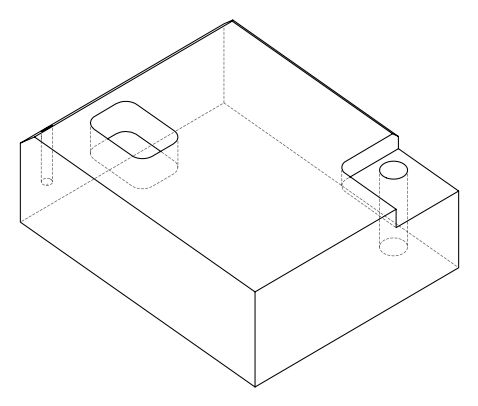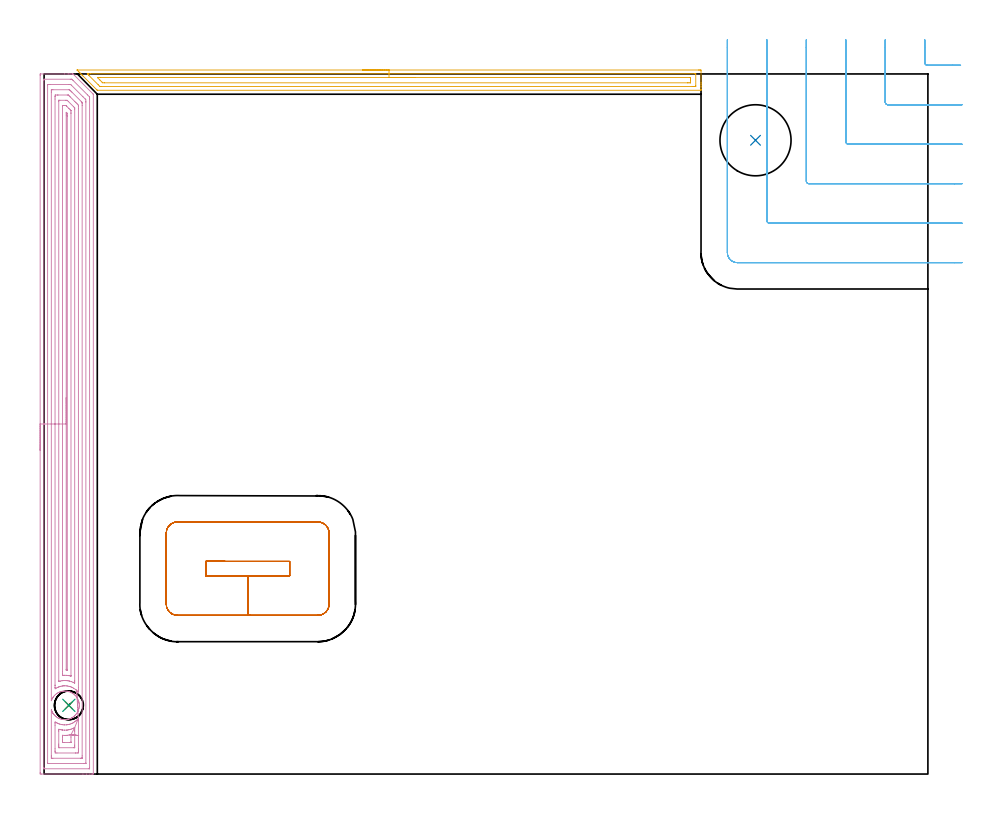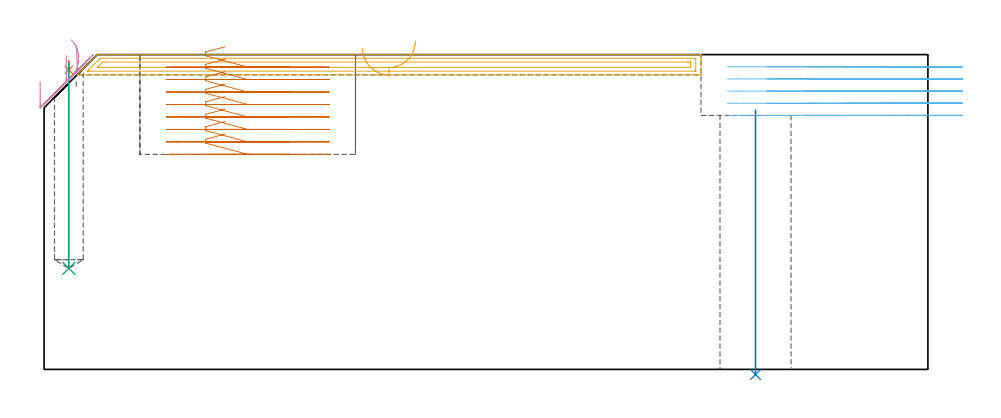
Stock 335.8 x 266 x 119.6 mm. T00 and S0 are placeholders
(PLAN: 7 operations, 4 tool changes, 35.7 min)
(1 SPOT_DRILL | STEP1POCKET | NXT0321_9005460120000 | 0.03 min | 501 mm3)
(2 INDEXABLE_INSERT_DRILL_THROUGH_HOLE_FROM_SOLID | STEP1HOLE | NXT0302_025 | 0.41 min | 68431 mm3)
(3 DRILL_BLIND_HOLE_INTO_CENTER | STEP1POCKET | UGT0301_221 | 0.31 min | 6929 mm3)
(4 AREA_MILL | FG_CHAMFER_SURFACE | UGT0205_001 | 17.05 min | 53191 mm3)
(5 AREA_MILL_1 | FG_CHAMFER_SURFACE_1 | UGT0205_001 | 5.82 min | 7018 mm3)
(6 MILL_CORNER_NOTCH_RECTANGULAR | CORNER_NOTCH_RECTANGULAR | UGT0201_094 | Follow Part, ap 5, ae 75% | 6.61 min | 148396 mm3)
(7 MILL_RECTANGULAR_POCKET | POCKET_RECTANGULAR_STRAIGHT | UGT0201_094 | Follow Part, ap 5, ae 75% | 5.43 min | 165636 mm3)
(TOOL NXT0321_9005460120000 | NC Spot Drill, 142deg, 12mm, Carbide, Uncoated | D12 PA142 FL30 Z2)
(TOOL NXT0302_025 | Index. Insert Drill 27mm [880-D2700L32-05] | D27 PA176 FL135 Z2)
(TOOL UGT0301_221 | Twist Drill 10.9 mm | D10.9 PA118 FL92 Z2)
(TOOL UGT0205_001 | Chamfer Mill 20 x 3 x 45 deg. | D20 FL50 Z2)
(TOOL UGT0201_094 | End mill 20 mm | D20 FL38 Z4)
(OP 1 SPOT_DRILL)
G17 G21 G94 G90
T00 M6
G54
G17 G0 G90 X9.4 Y26.1 S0 M3
G43 Z129.6 H0
G94 G81 G98 Z113.781 F250. R117.25
G80
M5
M2
(OP 2 INDEXABLE_INSERT_DRILL_THROUGH_HOLE_FROM_SOLID)
G17 G21 G94 G90
T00 M6
G54
G17 G0 G90 X270.3 Y240.8 S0 M3
G43 Z129.6 H1
G94 G81 G98 Z-1.971 F250. R98.5
G80
M5
M2
(OP 3 DRILL_BLIND_HOLE_INTO_CENTER)
G17 G21 G94 G90
T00 M6
G54
G17 G0 G90 X9.4 Y26.1 S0 M3
G43 Z129.6 H0
G94 G81 G98 Z38.4 F250. R116.25
G80
M5
M2
(OP 4 AREA_MILL)
G17 G21 G94 G90
T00 M6
G54
G17 G0 G90 X-1.5 Y123. S1061 M3
G43 Z129.6 H0
Z109.4
G94 G1 Y123.038 Z108.528 F250.
Y123.152 Z107.664
Y123.341 Z106.812
Y123.603 Z105.98
Y123.937 Z105.174
Y124.34 Z104.4
Y124.809 Z103.664
Y125.34 Z102.972
Y125.929 Z102.329
Y126.572 Z101.74
Y127.264 Z101.209
Y128. Z100.74
Y128.774 Z100.337
Y129.58 Z100.003
Y130.412 Z99.741
Y131.264 Z99.552
Y132.128 Z99.438
Y133. Z99.4
Y265.368
X-1.496 Y265.834 Z99.402
X-1.492 Y265.99 Z99.406
X-1.333 Y266. Z99.565
X7.72 Z108.615
X9.115 Z110.012
X9.48 Z110.375
X10.208 Z111.108
X10.799 Z111.699
X10.875 Z111.775
X11. Y265.99 Z111.895
X11.131 Y265.87 Z112.03
X18.626 Y258.374 Z119.523
X18.695 Y258.295 Z119.591
X18.7 Y258.213 Z119.6
Y0.185
X18.697 Y0.01 Z119.589
X18.348 Y0. Z119.248
X18.124 Z119.024
X17.396 Z118.29
X16.152 Z117.049
X14.757 Z115.652
X-1.067 Z99.831
X-1.492 Y0.01 Z99.406
X-1.496 Y0.204 Z99.402
X-1.499 Y0.632 Z99.401
X-1.5 Y133. Z99.4
X-0.086 Z100.814
X-0.085 Y263.467 Z100.815
X-0.079 Y263.986 Z100.821
X-0.051 Y263.99 Z100.849
X0.021 Y263.996 Z100.921
X0.132 Y263.999 Z101.032
X9.945 Y264. Z110.845
X10.359 Y263.996 Z111.259
X10.497 Y263.993 Z111.397
X10.545 Y263.99 Z111.445
X10.583 Y263.957 Z111.483
X10.661 Y263.884 Z111.561
X10.971 Y263.579 Z111.871
X16.516 Y258.034 Z117.416
X17.226 Y257.318 Z118.126
X17.274 Y257.264 Z118.174
X17.279 Y257.219 Z118.179
X17.282 Y257.122 Z118.182
X17.284 Y256.927 Z118.184
X17.286 Y256.536 Z118.186
X17.285 Y2.533 Z118.185
X17.279 Y2.014 Z118.179
X17.251 Y2.01 Z118.151
X17.178 Y2.004 Z118.078
X17.068 Y2.001 Z117.968
X0.002 Z100.902
X-0.034 Y2.002 Z100.866
X-0.071 Y2.007 Z100.829
X-0.079 Y2.011 Z100.821
X-0.082 Y2.019 Z100.818
X-0.084 Y2.05 Z100.816
X-0.086 Y2.309 Z100.814
Y2.421
Y133.
X1.328 Z102.228
X1.329 Y261.79 Z102.229
X1.331 Y261.91 Z102.231
X1.333 Y261.968 Z102.233
X1.335 Y261.989 Z102.235
X1.362 Y261.995 Z102.262
X1.564 Y261.998 Z102.464
X2.237 Y262. Z103.137
X9.48 Y261.999 Z110.38
X9.686 Y261.997 Z110.586
X10.096 Y261.99 Z110.996
X10.309 Y261.79 Z111.209
X14.757 Y257.344 Z115.657
X15.636 Y256.462 Z116.536
X15.672 Y256.424 Z116.572
X15.864 Y256.192 Z116.764
X15.869 Y255.53 Z116.769
X15.871 Y255.291 Z116.771
Y4.21
X15.869 Y4.09 Z116.769
X15.867 Y4.032 Z116.767
X15.865 Y4.011 Z116.765
X15.838 Y4.005 Z116.738
X15.636 Y4.002 Z116.536
X14.963 Y4. Z115.863
X1.77 Z102.67
X1.564 Y4.003 Z102.464
X1.358 Y4.008 Z102.258
X1.336 Y4.01 Z102.236
X1.333 Y4.025 Z102.233
X1.331 Y4.067 Z102.231
X1.329 Y4.13 Z102.229
Y4.21
X1.328 Y133. Z102.228
X2.743 Z103.643
Y259.107
X2.744 Y259.696 Z103.644
X2.746 Y259.893 Z103.646
X2.75 Y259.963 Z103.65
X2.752 Y259.99 Z103.652
X2.774 Y259.992 Z103.674
X2.884 Y259.996 Z103.784
X3.323 Y260. Z104.223
X9.48 Z110.38
X9.59 Y259.994 Z110.49
X9.643 Y259.99 Z110.543
X9.834 Y259.806 Z110.734
X10.179 Y259.47 Z111.079
X10.359 Y259.292 Z111.259
X10.544 Y259.107 Z111.444
X14.121 Y255.53 Z115.021
X14.372 Y255.271 Z115.272
X14.443 Y255.197 Z115.343
X14.45 Y255.159 Z115.35
X14.453 Y255.087 Z115.353
X14.456 Y254.941 Z115.356
X14.457 Y254.635 Z115.357
Y254.045
Y6.893
X14.456 Y6.304 Z115.356
X14.454 Y6.107 Z115.354
X14.45 Y6.037 Z115.35
X14.447 Y6.01 Z115.347
X14.426 Y6.008 Z115.326
X14.316 Y6.004 Z115.216
X13.877 Y6. Z114.777
X3.323 Z104.223
X2.884 Y6.004 Z103.784
X2.775 Y6.008 Z103.675
X2.752 Y6.01 Z103.652
X2.749 Y6.024 Z103.649
X2.746 Y6.063 Z103.646
X2.744 Y6.149 Z103.644
X2.743 Y6.588 Z103.643
Y6.893
Y24.312
X2.747 Y24.333 Z103.646
X2.75 Y24.337 Z103.648
X2.76 Y24.333 Z103.657
X2.848 Y24.1 Z103.744
X2.9 Y23.961 Z103.796
X2.937 Y23.886 Z103.832
X2.986 Y23.781 Z103.885
X3.029 Y23.692 Z103.928
X3.081 Y23.588 Z103.977
X3.12 Y23.508 Z104.017
X3.323 Y23.159 Z104.219
X3.377 Y23.068 Z104.27
X3.401 Y23.029 Z104.297
X3.427 Y22.992 Z104.326
X3.568 Y22.803 Z104.466
X3.709 Y22.632 Z104.606
X3.745 Y22.587 Z104.644
X4.126 Y22.174 Z105.026
X4.293 Y22.019 Z105.193
X4.506 Y21.841 Z105.406
X4.727 Y21.679 Z105.627
X5.186 Y21.381 Z106.086
X5.358 Y21.28 Z106.258
X5.715 Y21.116 Z106.615
X6.08 Y20.965 Z106.98
X6.524 Y20.838 Z107.424
X6.973 Y20.741 Z107.873
X7.419 Y20.682 Z108.319
X7.866 Y20.661 Z108.766
X8.314 Y20.677 Z109.214
X8.76 Y20.729 Z109.66
X9.209 Y20.82 Z110.109
X9.653 Y20.951 Z110.553
X10.052 Y21.103 Z110.952
X10.442 Y21.28 Z111.342
X10.547 Y21.34 Z111.447
X11.004 Y21.633 Z111.904
X11.44 Y21.967 Z112.34
X11.673 Y22.174 Z112.573
X12.016 Y22.545 Z112.916
X12.334 Y22.937 Z113.234
X12.424 Y23.068 Z113.324
X12.681 Y23.508 Z113.581
X12.902 Y23.961 Z113.802
X13.068 Y24.405 Z113.968
X13.202 Y24.855 Z114.102
X13.227 Y24.961 Z114.127
X13.29 Y25.354 Z114.19
X13.329 Y25.749 Z114.229
X13.338 Y26.196 Z114.238
X13.314 Y26.643 Z114.214
X13.278 Y26.942 Z114.178
X13.227 Y27.239 Z114.127
X13.193 Y27.389 Z114.093
X13.153 Y27.537 Z114.053
X13.001 Y27.988 Z113.901
X12.817 Y28.43 Z113.717
X12.589 Y28.854 Z113.489
X12.334 Y29.265 Z113.234
X12.29 Y29.324 Z113.19
X11.899 Y29.789 Z112.799
X11.69 Y30.009 Z112.59
X11.468 Y30.218 Z112.368
X11.44 Y30.24 Z112.34
X11.004 Y30.567 Z111.904
X10.547 Y30.855 Z111.447
X10.293 Y30.99 Z111.193
X10.035 Y31.112 Z110.935
X9.653 Y31.25 Z110.553
X9.209 Y31.38 Z110.109
X8.76 Y31.47 Z109.66
X8.314 Y31.523 Z109.214
X7.866 Y31.539 Z108.766
X7.419 Y31.518 Z108.319
X6.973 Y31.459 Z107.873
X6.524 Y31.362 Z107.424
X6.08 Y31.227 Z106.98
X5.765 Y31.112 Z106.665
X5.473 Y30.972 Z106.373
X5.186 Y30.816 Z106.086
X4.75 Y30.533 Z105.65
X4.332 Y30.218 Z105.232
X4.293 Y30.183 Z105.193
X3.886 Y29.768 Z104.786
X3.512 Y29.324 Z104.411
X3.399 Y29.169 Z104.299
X3.18 Y28.805 Z104.08
X2.984 Y28.43 Z103.881
X2.8 Y27.988 Z103.696
X2.772 Y27.911 Z103.666
X2.75 Y27.859 Z103.647
X2.743 Y27.924 Z103.643
Y133.
X4.157 Z105.057
Y256.47
X4.159 Y257.318 Z105.059
X4.16 Y257.361 Z105.06
X4.202 Y257.99 Z105.102
X4.415 Y257.996 Z105.315
X5.082 Y257.999 Z105.982
X5.291 Y258. Z106.191
X8.81 Y257.999 Z109.71
X9.144 Y257.992 Z110.044
X9.184 Y257.99 Z110.084
X9.24 Y257.95 Z110.14
X9.346 Y257.85 Z110.246
X9.48 Y257.72 Z110.38
X9.884 Y257.318 Z110.784
X11.672 Y255.53 Z112.572
X12.118 Y255.083 Z113.018
X12.564 Y254.635 Z113.464
X12.998 Y254.192 Z113.898
X13.038 Y253.741 Z113.938
X13.04 Y253.697 Z113.94
X13.043 Y252.846 Z113.943
Y252.8
Y32.83
X13.041 Y31.936 Z113.941
X13.04 Y31.892 Z113.94
X12.998 Y31.108 Z113.898
X12.602 Y31.529 Z113.502
X12.185 Y31.936 Z113.085
X12.118 Y31.99 Z113.018
X11.897 Y32.161 Z112.797
X11.239 Y32.598 Z112.139
X10.835 Y32.83 Z111.735
X10.359 Y33.048 Z111.259
X10.02 Y33.175 Z110.92
X9.48 Y33.333 Z110.38
X8.865 Y33.455 Z109.765
X8.6 Y33.486 Z109.5
X7.913 Y33.529 Z108.813
X7.72 Y33.524 Z108.62
X7.383 Y33.507 Z108.283
X7.085 Y33.476 Z107.985
X6.841 Y33.44 Z107.741
X6.343 Y33.336 Z107.243
X5.961 Y33.227 Z106.861
X5.665 Y33.131 Z106.565
X5.416 Y33.039 Z106.316
X5.082 Y32.894 Z105.982
X5.039 Y32.874 Z105.939
X4.952 Y32.83 Z105.852
X4.475 Y32.55 Z105.375
X4.202 Y32.389 Z105.102
X4.162 Y32.83 Z105.062
X4.16 Y32.873 Z105.06
X4.157 Y33.724 Z105.057
Y33.77
Y133.
X5.571 Z106.471
Y255.53
X5.573 Y255.925 Z106.473
X5.576 Y255.981 Z106.476
X5.578 Y255.99 Z106.478
X5.586 Y255.994 Z106.486
X5.614 Y255.997 Z106.514
X5.73 Y255.999 Z106.63
X5.961 Y256. Z106.861
X8.139 Y255.999 Z109.039
X8.6 Y255.992 Z109.5
X8.752 Y255.989 Z109.652
X8.906 Y255.838 Z109.806
X9.222 Y255.53 Z110.122
X11.239 Y253.513 Z112.139
X11.567 Y253.178 Z112.467
X11.607 Y253.134 Z112.507
X11.622 Y253.113 Z112.522
X11.624 Y253.084 Z112.524
X11.627 Y252.979 Z112.527
X11.628 Y252.846 Z112.528
X11.629 Y252.45 Z112.529
Y35.513
X11.628 Y35.117 Z112.528
X11.624 Y34.619 Z112.524
X11.622 Y34.568 Z112.522
X11.619 Y34.559 Z112.519
X10.998 Y34.863 Z111.898
X10.359 Y35.113 Z111.259
X9.672 Y35.317 Z110.572
X9.48 Y35.357 Z110.38
X9.074 Y35.432 Z109.974
X8.616 Y35.497 Z109.516
X8.6 Y35.498 Z109.5
X8.354 Y35.513 Z109.254
X7.72 Y35.532 Z108.62
X7.701 Z108.601
X7.294 Y35.513 Z108.194
X6.889 Y35.464 Z107.789
X6.841 Y35.455 Z107.741
X6.153 Y35.318 Z107.053
X5.961 Y35.272 Z106.861
X5.637 Y35.19 Z106.537
X5.578 Y35.175 Z106.478
X5.575 Y35.205 Z106.475
X5.573 Y35.275 Z106.473
X5.572 Y35.381 Z106.472
X5.571 Y35.513 Z106.471
Y133.
X6.985 Z107.885
X6.986 Y253.741 Z107.886
X6.988 Y253.928 Z107.888
X6.99 Y253.973 Z107.89
X6.991 Y253.988 Z107.891
X7.041 Y253.991 Z107.941
X7.211 Y253.996 Z108.111
X7.466 Y254. Z108.366
X7.72 Y253.999 Z108.62
X7.975 Y253.998 Z108.875
X8.145 Y253.994 Z109.045
X8.28 Y253.99 Z109.18
X8.346 Y253.945 Z109.246
X8.561 Y253.741 Z109.461
X8.6 Y253.703 Z109.5
X9.457 Y252.846 Z110.357
X9.911 Y252.391 Z110.811
X10.129 Y252.17 Z111.029
X10.182 Y252.113 Z111.082
X10.206 Y252.085 Z111.106
X10.208 Y252.058 Z111.108
X10.211 Y251.952 Z111.111
X10.214 Y251.205 Z111.114
X10.215 Y251.058 Z111.115
X10.214 Y37.449 Z111.114
X10.212 Y37.302 Z111.112
X10.21 Y37.243 Z111.11
X10.209 Y37.224 Z111.109
X10.157 Y37.232 Z111.057
X10.089 Y37.245 Z110.989
X10.067 Y37.251 Z110.967
X9.88 Y37.302 Z110.78
X9.48 Y37.38 Z110.38
X9.386 Y37.397 Z110.286
X8.6 Y37.49 Z109.5
X8.4 Y37.505 Z109.3
X7.72 Y37.524 Z108.62
X7.506 Y37.52 Z108.406
X6.999 Y37.495 Z107.899
X6.988 Y38.046 Z107.888
X6.987 Y38.196 Z107.887
X6.985 Y38.944 Z107.885
Y133.
X8.4 Z109.3
Y250.367
X8.403 Y251.058 Z109.303
X8.406 Y251.255 Z109.306
X8.416 Y251.425 Z109.316
X8.6 Y251.247 Z109.5
X8.789 Y251.058 Z109.689
X8.794 Y250.861 Z109.694
X8.799 Y250.163 Z109.699
X8.8 Y249.96 Z109.7
Y39.781
X8.797 Y39.645 Z109.697
X8.793 Y39.538 Z109.693
X8.787 Y39.493 Z109.687
X8.763 Y39.494 Z109.663
X8.6 Y39.501 Z109.5
X8.445 Y39.512 Z109.345
X8.419 Y39.517 Z109.319
X8.41 Y39.521 Z109.31
X8.406 Y39.538 Z109.306
X8.402 Y39.645 Z109.302
X8.4 Y39.781 Z109.3
Y133.
Y133.872 Z109.338
Y134.737 Z109.451
Y135.588 Z109.64
Y136.42 Z109.903
Y137.226 Z110.236
Y138. Z110.639
Y138.736 Z111.108
Y139.428 Z111.639
Y140.071 Z112.229
Y140.66 Z112.872
Y141.192 Z113.564
Y141.66 Z114.3
Y142.063 Z115.073
Y142.397 Z115.879
Y142.659 Z116.711
Y142.848 Z117.563
Y142.962 Z118.428
Y143. Z119.3
G0 Z129.6
X12.387 Y31.633
Z123.304
G1 X12.392 Y31.545 Z122.436
X12.401 Y31.381 Z121.579
X12.415 Y31.144 Z120.739
X12.433 Y30.835 Z119.924
X12.455 Y30.456 Z119.139
X12.481 Y30.009 Z118.389
X12.51 Y29.5 Z117.682
X12.543 Y28.931 Z117.022
X12.58 Y28.306 Z116.413
X12.619 Y27.631 Z115.862
X12.661 Y26.911 Z115.372
X12.705 Y26.15 Z114.947
X12.751 Y25.356 Z114.589
X12.798 Y24.533 Z114.302
X12.847 Y23.689 Z114.088
X12.897 Y22.829 Z113.949
X12.947 Y21.961 Z113.885
X12.998 Y21.09 Z113.898
X13.041 Y20.352 Z113.941
X13.042 Y20.309 Z113.942
X13.043 Y9.53 Z113.943
X13.041 Y8.682 Z113.941
X13.04 Y8.639 Z113.94
X12.998 Y8.01 Z113.898
X12.785 Y8.004 Z113.685
X12.118 Y8.001 Z113.018
X11.909 Y8. Z112.809
X4.871 Y8.001 Z105.771
X4.202 Y8.01 Z105.102
X4.16 Y8.682 Z105.06
X4.159 Y8.726 Z105.059
X4.157 Y9.576 Z105.057
Y18.566
X4.16 Y19.414 Z105.06
X4.162 Y19.455 Z105.062
X4.202 Y19.808 Z105.102
X4.862 Y19.414 Z105.762
X5.082 Y19.315 Z105.982
X5.63 Y19.078 Z106.53
X5.961 Y18.969 Z106.861
X6.549 Y18.816 Z107.449
X6.841 Y18.76 Z107.741
X7.561 Y18.682 Z108.461
X7.72 Y18.677 Z108.62
X8.429 Y18.693 Z109.329
X8.6 Y18.711 Z109.5
X8.929 Y18.754 Z109.829
X9.199 Y18.805 Z110.099
X9.48 Y18.867 Z110.38
X9.897 Y18.989 Z110.797
X10.359 Y19.159 Z111.259
X10.538 Y19.233 Z111.438
X10.942 Y19.414 Z111.842
X11.13 Y19.525 Z112.03
X11.239 Y19.593 Z112.139
X11.664 Y19.876 Z112.564
X12.118 Y20.222 Z113.018
X12.226 Y20.309 Z113.126
X12.503 Y20.566 Z113.403
X12.998 Y21.09 Z113.898
X11.618 Y17.629 Z112.518
X11.622 Y17.626 Z112.522
X11.626 Y17.42 Z112.526
X11.628 Y17.23 Z112.528
X11.629 Y16.731 Z112.529
Y16.334
Y10.968
X11.628 Y10.471 Z112.528
X11.627 Y10.075 Z112.527
X11.624 Y10.019 Z112.524
X11.622 Y10.01 Z112.522
X11.614 Y10.006 Z112.514
X11.586 Y10.003 Z112.486
X11.47 Y10.001 Z112.37
X11.239 Y10. Z112.139
X5.807 Y10.001 Z106.707
X5.684 Y10.003 Z106.584
X5.602 Y10.007 Z106.502
X5.583 Y10.01 Z106.483
X5.578 Y10.024 Z106.478
X5.576 Y10.074 Z106.476
X5.572 Y10.471 Z106.472
X5.571 Y10.867 Z106.471
Y11.365
Y16.335
X5.573 Y16.731 Z106.473
X5.576 Y16.929 Z106.476
X5.578 Y17.017 Z106.478
X5.707 Y16.99 Z106.607
X6.354 Y16.838 Z107.254
X6.826 Y16.746 Z107.726
X6.841 Y16.744 Z107.741
X6.966 Y16.731 Z107.866
X7.72 Y16.674 Z108.62
X7.78 Y16.671 Z108.68
X8.6 Y16.7 Z109.5
X8.629 Y16.701 Z109.529
X8.885 Y16.731 Z109.785
X9.391 Y16.821 Z110.291
X9.48 Y16.842 Z110.38
X10.091 Y17.004 Z110.991
X10.359 Y17.093 Z111.259
X10.921 Y17.302 Z111.821
X11.239 Y17.447 Z112.139
X11.358 Y17.504 Z112.258
X11.596 Y17.626 Z112.496
X11.618 Y17.629 Z112.518
X10.208 Y14.942 Z111.108
X10.214 Y14.048 Z111.114
Y12.259
X10.212 Y12.073 Z111.112
X10.21 Y12.027 Z111.11
X10.209 Y12.012 Z111.109
X10.159 Y12.009 Z111.059
X9.989 Y12.004 Z110.889
X9.734 Y12. Z110.634
X7.72 Z108.62
X7.094 Y12.002 Z107.994
X7.025 Y12.007 Z107.925
X7.001 Y12.009 Z107.901
X6.992 Y12.105 Z107.892
X6.99 Y12.259 Z107.89
X6.986 Y13.007 Z107.886
X6.985 Y13.154 Z107.885
Y14.048
X6.986 Y14.422 Z107.886
X6.988 Y14.609 Z107.888
X6.99 Y14.701 Z107.89
X6.992 Y14.715 Z107.892
X7.012 Y14.717 Z107.912
X7.061 Y14.718 Z107.961
X7.72 Y14.677 Z108.62
X7.979 Y14.68 Z108.879
X8.6 Y14.706 Z109.5
X8.814 Y14.725 Z109.714
X9.48 Y14.823 Z110.38
X9.58 Y14.84 Z110.48
X10.023 Y14.942 Z110.923
X10.103 Y14.954 Z111.003
X10.208 Y14.942 Z111.108
X10.795 Y14.88 Z111.749
X11.325 Y14.824 Z112.44
X11.794 Y14.774 Z113.174
X12.196 Y14.731 Z113.947
X12.531 Y14.696 Z114.752
X12.794 Y14.668 Z115.583
X12.984 Y14.647 Z116.434
X13.1 Y14.635 Z117.299
X13.14 Y14.631 Z118.17
X13.104 Y14.635 Z119.042
X12.994 Y14.646 Z119.907
X12.808 Y14.666 Z120.76
X12.55 Y14.694 Z121.592
X12.22 Y14.729 Z122.399
X11.822 Y14.771 Z123.174
X11.357 Y14.82 Z123.911
X10.831 Y14.876 Z124.605
X10.247 Y14.938 Z125.25
G0 Z129.6
M5
M2
(OP 5 AREA_MILL_1)
G17 G21 G94 G90
T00 M6
G54
G17 G0 G90 X121.05 Y267.5 S1061 M3
G43 Z129.6 H0
Z121.9
G94 G1 X121.088 Z121.028 F250.
X121.202 Z120.164
X121.391 Z119.312
X121.653 Z118.48
X121.987 Z117.674
X122.39 Z116.9
X122.858 Z116.164
X123.39 Z115.472
X123.979 Z114.829
X124.622 Z114.24
X125.314 Z113.708
X126.05 Z113.24
X126.824 Z112.837
X127.63 Z112.503
X128.462 Z112.241
X129.314 Z112.052
X130.178 Z111.938
X131.05 Z111.9
X248.621
X248.981 Y267.499 Z111.901
X249.338 Y267.496 Z111.902
X249.59 Y267.493 Z111.904
X249.6 Y267.148 Z112.249
Y262.776 Z116.619
Y262.238 Z117.158
Y261.901 Z117.495
Y261.364 Z118.032
Y261.027 Z118.368
Y260.072 Z119.328
X249.597 Y259.933 Z119.459
X249.59 Y259.802 Z119.588
X249.428 Y259.8 Z119.6
X20.266
X20.205 Y259.805 Z119.59
X20.169 Y259.833 Z119.564
X19.951 Y260.048 Z119.351
X19.847 Y260.152 Z119.247
X14.735 Y265.264 Z114.134
X14.599 Y265.399 Z113.997
X14.459 Y265.54 Z113.858
X14.307 Y265.692 Z113.706
X14.162 Y265.836 Z113.559
X14.012 Y265.987 Z113.411
X13.879 Y266.12 Z113.278
X13.724 Y266.273 Z113.122
X13.566 Y266.433 Z112.965
X13.451 Y266.548 Z112.85
X13.287 Y266.71 Z112.684
X13.119 Y266.88 Z112.518
X13.023 Y266.976 Z112.422
X12.672 Y267.327 Z112.071
X12.594 Y267.405 Z111.991
X12.509 Y267.489 Z111.903
X12.584 Y267.496 Z111.901
X12.627 Y267.499
X131.05 Y267.5 Z111.9
Y266.086 Z113.314
X247.194
X247.387 Y266.085 Z113.315
X247.545 Y266.081 Z113.319
X247.58 Y266.079 Z113.321
X247.59 Y266.063 Z113.337
X247.594 Y266.033 Z113.367
X247.599 Y265.877 Z113.523
Y261.505 Z117.895
X247.596 Y261.372 Z118.028
X247.59 Y261.267 Z118.133
X247.58 Y261.221 Z118.179
X247.544 Y261.219 Z118.181
X247.194 Y261.215 Z118.185
X247.003 Y261.214 Z118.186
X246.301
X21.862
X21.511 Y261.216 Z118.184
X21.336 Y261.219 Z118.181
X21.252 Y261.221 Z118.179
X21.16 Y261.3 Z118.1
X20.55 Y261.901 Z117.499
X17.051 Y265.399 Z114.001
X16.693 Y265.76 Z113.64
X16.43 Y266.032 Z113.368
X16.395 Y266.079 Z113.321
X16.484 Y266.082 Z113.318
X16.693 Y266.085 Z113.315
X16.884 Y266.086 Z113.314
X17.586
X131.05
Y264.672 Z114.728
X245.258 Y264.671 Z114.729
X245.407 Y264.669 Z114.731
X245.557 Y264.666 Z114.734
X245.59 Y264.664 Z114.736
X245.594 Y264.637 Z114.763
X245.598 Y264.587 Z114.813
X245.599 Y264.524 Z114.876
X245.6 Y264.336 Z115.064
Y263.65 Z115.75
Y263.462 Z115.938
X245.596 Y262.776 Z116.624
X245.593 Y262.682 Z116.718
X245.59 Y262.64 Z116.76
X245.551 Y262.635 Z116.765
X245.407 Y262.633 Z116.767
X244.664 Y262.629 Z116.771
X244.514
X22.947
X22.299 Y262.635 Z116.765
X22.232 Y262.679 Z116.721
X22.127 Y262.776 Z116.624
X22.053 Y262.847 Z116.553
X21.16 Y263.739 Z115.661
X20.378 Y264.524 Z114.876
X20.266 Y264.641 Z114.759
X20.257 Y264.666 Z114.734
X21.16 Y264.671 Z114.729
X131.05 Y264.672 Z114.728
X131.922 Z114.766
X132.786 Z114.88
X133.638 Z115.069
X134.47 Z115.332
X135.276 Z115.665
X136.05 Z116.068
X136.786 Z116.537
X137.478 Z117.068
X138.121 Z117.657
X138.71 Z118.301
X139.242 Z118.993
X139.71 Z119.728
X140.113 Z120.502
X140.447 Z121.308
X140.709 Z122.14
X140.898 Z122.992
X141.012 Z123.857
X141.05 Z124.728
G0 Z129.6
M5
M2
(OP 6 MILL_CORNER_NOTCH_RECTANGULAR)
G17 G21 G94 G90
T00 M6
G54
G17 G0 G90 X334.6 Y279. S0 M3
G43 Z129.6 H0
Z114.98
G94 G1 Y276. F250.
Y270.294 F500.
G3 X335.594 Y269.3 R1.
G1 X345.24
X348.24 F250.
G0 Z129.6
X319.6 Y279.
Z114.98
G1 Y276.
Y255.295 F500.
G3 X320.595 Y254.3 R1.
G1 X345.8
X348.8 F250.
G0 Z129.6
X304.6 Y279.
Z114.98
G1 Y276.
Y240.295 F500.
G3 X305.595 Y239.3 R1.
G1 X345.8
X348.8 F250.
G0 Z129.6
X289.6 Y279.
Z114.98
G1 Y276.
Y225.295 F500.
G3 X290.595 Y224.3 R1.
G1 X345.8
X348.8 F250.
G0 Z129.6
X274.6 Y279.
Z114.98
G1 Y276.
Y210.296 F500.
G3 X275.596 Y209.3 R1.
G1 X345.8
X348.8 F250.
G0 Z129.6
X259.6 Y279.
Z114.98
G1 Y276.
Y198.1 F500.
G3 X263.4 Y194.3 R3.8
G1 X345.8
X348.8 F250.
G0 Z129.6
X334.6 Y279.
Z110.36
G1 Y276.
Y270.294 F500.
G3 X335.594 Y269.3 R1.
G1 X345.24
X348.24 F250.
G0 Z129.6
X319.6 Y279.
Z110.36
G1 Y276.
Y255.295 F500.
G3 X320.595 Y254.3 R1.
G1 X345.8
X348.8 F250.
G0 Z129.6
X304.6 Y279.
Z110.36
G1 Y276.
Y240.295 F500.
G3 X305.595 Y239.3 R1.
G1 X345.8
X348.8 F250.
G0 Z129.6
X289.6 Y279.
Z110.36
G1 Y276.
Y225.295 F500.
G3 X290.595 Y224.3 R1.
G1 X345.8
X348.8 F250.
G0 Z129.6
X274.6 Y279.
Z110.36
G1 Y276.
Y210.296 F500.
G3 X275.596 Y209.3 R1.
G1 X345.8
X348.8 F250.
G0 Z129.6
X259.6 Y279.
Z110.36
G1 Y276.
Y198.1 F500.
G3 X263.4 Y194.3 R3.8
G1 X345.8
X348.8 F250.
G0 Z129.6
X334.6 Y279.
Z105.74
G1 Y276.
Y270.294 F500.
G3 X335.594 Y269.3 R1.
G1 X345.24
X348.24 F250.
G0 Z129.6
X319.6 Y279.
Z105.74
G1 Y276.
Y255.295 F500.
G3 X320.595 Y254.3 R1.
G1 X345.8
X348.8 F250.
G0 Z129.6
X304.6 Y279.
Z105.74
G1 Y276.
Y240.295 F500.
G3 X305.595 Y239.3 R1.
G1 X345.8
X348.8 F250.
G0 Z129.6
X289.6 Y279.
Z105.74
G1 Y276.
Y225.295 F500.
G3 X290.595 Y224.3 R1.
G1 X345.8
X348.8 F250.
G0 Z129.6
X274.6 Y279.
Z105.74
G1 Y276.
Y210.296 F500.
G3 X275.596 Y209.3 R1.
G1 X345.8
X348.8 F250.
G0 Z129.6
X259.6 Y279.
Z105.74
G1 Y276.
Y198.1 F500.
G3 X263.4 Y194.3 R3.8
G1 X345.8
X348.8 F250.
G0 Z129.6
X334.6 Y279.
Z101.12
G1 Y276.
Y270.294 F500.
G3 X335.594 Y269.3 R1.
G1 X345.24
X348.24 F250.
G0 Z129.6
X319.6 Y279.
Z101.12
G1 Y276.
Y255.295 F500.
G3 X320.595 Y254.3 R1.
G1 X345.8
X348.8 F250.
G0 Z129.6
X304.6 Y279.
Z101.12
G1 Y276.
Y240.295 F500.
G3 X305.595 Y239.3 R1.
G1 X345.8
X348.8 F250.
G0 Z129.6
X289.6 Y279.
Z101.12
G1 Y276.
Y225.295 F500.
G3 X290.595 Y224.3 R1.
G1 X345.8
X348.8 F250.
G0 Z129.6
X274.6 Y279.
Z101.12
G1 Y276.
Y210.296 F500.
G3 X275.596 Y209.3 R1.
G1 X345.8
X348.8 F250.
G0 Z129.6
X259.6 Y279.
Z101.12
G1 Y276.
Y198.1 F500.
G3 X263.4 Y194.3 R3.8
G1 X345.8
X348.8 F250.
G0 Z129.6
X334.6 Y279.
Z96.5
G1 Y276.
Y270.294 F500.
G3 X335.594 Y269.3 R1.
G1 X345.24
X348.24 F250.
G0 Z129.6
X319.6 Y279.
Z96.5
G1 Y276.
Y255.295 F500.
G3 X320.595 Y254.3 R1.
G1 X345.8
X348.8 F250.
G0 Z129.6
X304.6 Y279.
Z96.5
G1 Y276.
Y240.295 F500.
G3 X305.595 Y239.3 R1.
G1 X345.8
X348.8 F250.
G0 Z129.6
X289.6 Y279.
Z96.5
G1 Y276.
Y225.295 F500.
G3 X290.595 Y224.3 R1.
G1 X345.8
X348.8 F250.
G0 Z129.6
X274.6 Y279.
Z96.5
G1 Y276.
Y210.296 F500.
G3 X275.596 Y209.3 R1.
G1 X345.8
X348.8 F250.
G0 Z129.6
X259.6 Y279.
Z96.5
G1 Y276.
Y198.1 F500.
G3 X263.4 Y194.3 R3.8
G1 X345.8
X348.8 F250.
G0 Z129.6
M5
M2
(OP 7 MILL_RECTANGULAR_POCKET)
G17 G21 G94 G90
T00 M6
G54
G17 G0 G90 X68.827 Y80.8 S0 M3
G43 Z129.6 H0
Z122.6
G94 G1 X61.4 Z120.61 F250.
Y75.3 Z119.136
X77.35 Z114.862
X93.3 F500.
Y80.8
X61.4
Y75.3
X77.35
Y60.3
X104.
G3 X108.3 Y64.6 R4.3
G1 Y91.5
G3 X104. Y95.8 R4.3
G1 X50.7
G3 X46.4 Y91.5 R4.3
G1 Y64.6
G3 X50.7 Y60.3 R4.3
G1 X77.35
X78.35
G0 X68.827 Y80.8 Z117.862
G1 X61.4 Z115.872 F250.
Y75.3 Z114.399
X77.35 Z110.125
X93.3 F500.
Y80.8
X61.4
Y75.3
X77.35
Y60.3
X104.
G3 X108.3 Y64.6 R4.3
G1 Y91.5
G3 X104. Y95.8 R4.3
G1 X50.7
G3 X46.4 Y91.5 R4.3
G1 Y64.6
G3 X50.7 Y60.3 R4.3
G1 X77.35
X78.35
G0 X68.827 Y80.8 Z113.125
G1 X61.4 Z111.135 F250.
Y75.3 Z109.661
X77.35 Z105.387
X93.3 F500.
Y80.8
X61.4
Y75.3
X77.35
Y60.3
X104.
G3 X108.3 Y64.6 R4.3
G1 Y91.5
G3 X104. Y95.8 R4.3
G1 X50.7
G3 X46.4 Y91.5 R4.3
G1 Y64.6
G3 X50.7 Y60.3 R4.3
G1 X77.35
X78.35
G0 X68.827 Y80.8 Z108.387
G1 X61.4 Z106.397 F250.
Y75.3 Z104.924
X77.35 Z100.65
X93.3 F500.
Y80.8
X61.4
Y75.3
X77.35
Y60.3
X104.
G3 X108.3 Y64.6 R4.3
G1 Y91.5
G3 X104. Y95.8 R4.3
G1 X50.7
G3 X46.4 Y91.5 R4.3
G1 Y64.6
G3 X50.7 Y60.3 R4.3
G1 X77.35
X78.35
G0 X68.827 Y80.8 Z103.65
G1 X61.4 Z101.66 F250.
Y75.3 Z100.186
X77.35 Z95.912
X93.3 F500.
Y80.8
X61.4
Y75.3
X77.35
Y60.3
X104.
G3 X108.3 Y64.6 R4.3
G1 Y91.5
G3 X104. Y95.8 R4.3
G1 X50.7
G3 X46.4 Y91.5 R4.3
G1 Y64.6
G3 X50.7 Y60.3 R4.3
G1 X77.35
X78.35
G0 X68.827 Y80.8 Z98.912
G1 X61.4 Z96.922 F250.
Y75.3 Z95.449
X77.35 Z91.175
X93.3 F500.
Y80.8
X61.4
Y75.3
X77.35
Y60.3
X104.
G3 X108.3 Y64.6 R4.3
G1 Y91.5
G3 X104. Y95.8 R4.3
G1 X50.7
G3 X46.4 Y91.5 R4.3
G1 Y64.6
G3 X50.7 Y60.3 R4.3
G1 X77.35
X78.35
G0 X68.827 Y80.8 Z94.175
G1 X61.4 Z92.185 F250.
Y75.3 Z90.711
X77.35 Z86.437
X93.3 F500.
Y80.8
X61.4
Y75.3
X77.35
Y60.3
X104.
G3 X108.3 Y64.6 R4.3
G1 Y91.5
G3 X104. Y95.8 R4.3
G1 X50.7
G3 X46.4 Y91.5 R4.3
G1 Y64.6
G3 X50.7 Y60.3 R4.3
G1 X77.35
X78.35
G0 X68.827 Y80.8 Z89.437
G1 X61.4 Z87.448 F250.
Y75.3 Z85.974
X77.35 Z81.7
X93.3 F500.
Y80.8
X61.4
Y75.3
X77.35
Y60.3
X104.
G3 X108.3 Y64.6 R4.3
G1 Y91.5
G3 X104. Y95.8 R4.3
G1 X50.7
G3 X46.4 Y91.5 R4.3
G1 Y64.6
G3 X50.7 Y60.3 R4.3
G1 X77.35
X78.35
G0 Z129.6
M5
M2
